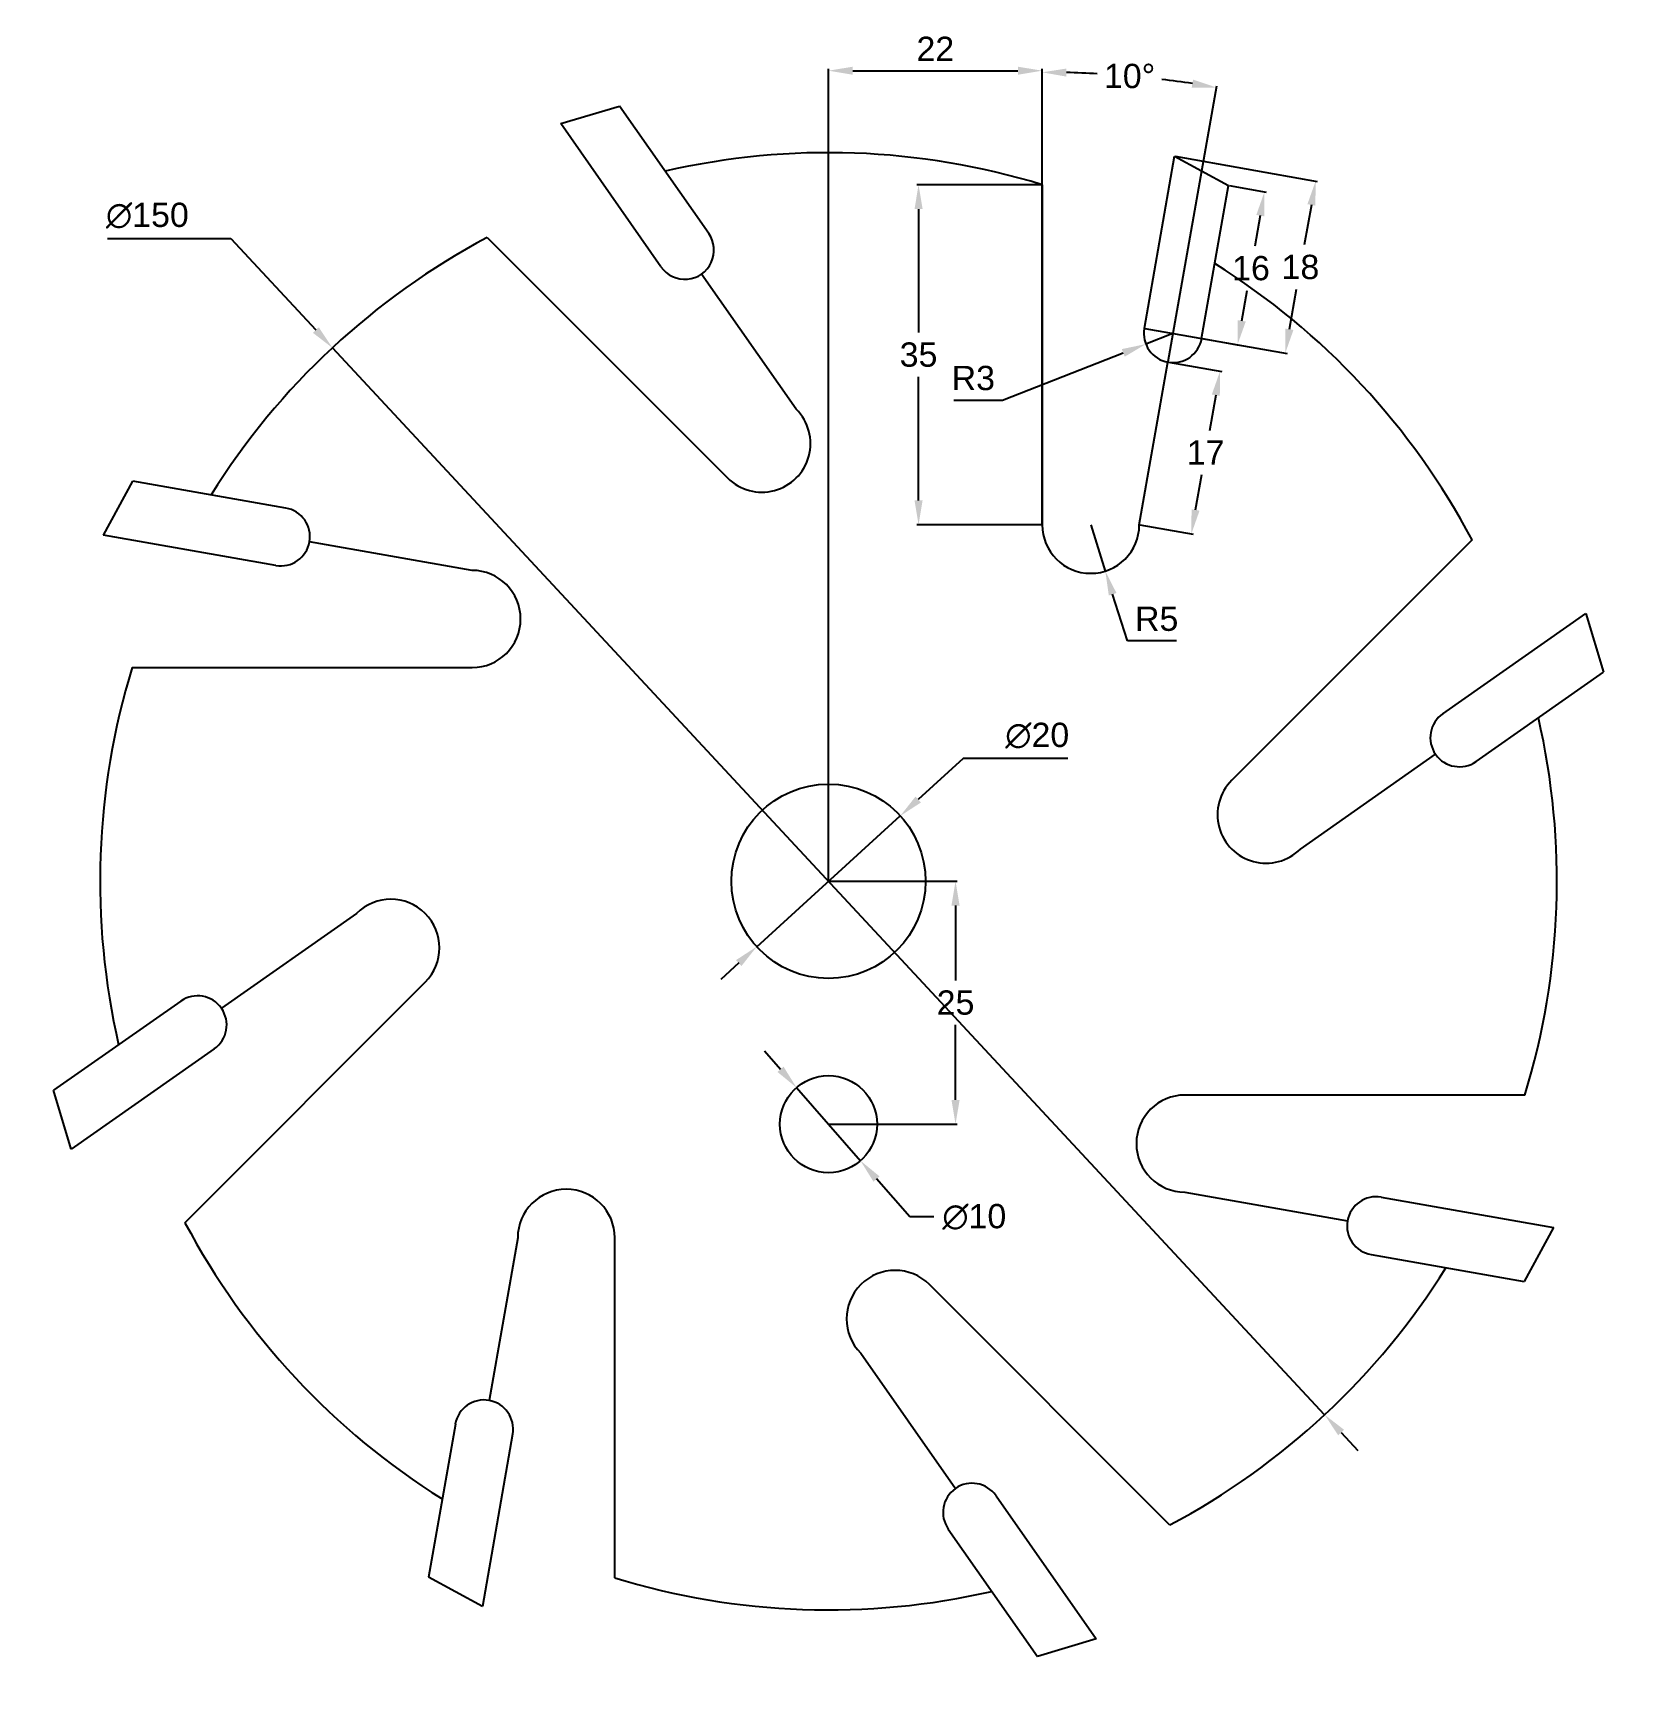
# Model space of a CAD drawing. Header units: millimetres. Extents: x -82 to 82, y -82 to 87.
import ezdxf

# ---------------------------------------------------------------- set-up
doc = ezdxf.new("R2010")
doc.units = ezdxf.units.MM
doc.header["$MEASUREMENT"] = 0
doc.styles.get("Standard").update_dxf_attribs({"font": 'arial.ttf'})
doc.dimstyles.get("Standard").update_dxf_attribs({"dimtxt": 2.5, "dimasz": 2.5, "dimexe": 0.18, "dimexo": 0.0625, "dimgap": 1, "dimtad": 1, "dimtih": 1, "dimtoh": 1, "dimdec": 0, "dimzin": 0, "dimdsep": 46, "dimtxsty": 'Standard', "dimcen": 0, "dimadec": 0, "dimazin": 0, "dimtfac": 1, "dimtdec": 0, "dimtmove": 0, "dimatfit": 3, "dimfxl": 1, "dimtolj": 1, "dimtzin": 0, "dimarcsym": 0})

# ---------------------------------------------------------------- blocks, each defined once
blk = doc.blocks.new('*U1')
for p, q in [((0.92, 3.75), (4.04, 21.47)), ((4.04, 21.47), (9.6, 18.46)), ((-9.6, 18.53), (-9.6, -16.47)), ((6.82, 2.7), (9.6, 18.46)), ((0.4, -16.47), (3.35, 0.27))]:
    blk.add_line(p, q)
for centre, radius, start, end in [((3.87, 3.22), 3, 170, 350), ((-4.6, -16.47), 5, 180, 0)]:
    blk.add_arc(centre, radius, start, end)
blk = doc.blocks.new('*U2')
at = {"color": 0, "linetype": 'ByBlock', "lineweight": -2, "transparency": 16777216}
for p, rotation in [((-15.25, 59.95), 45), ((-53.17, 31.6), 90), ((59.95, 15.25), 315), ((-59.95, -15.25), 135), ((53.17, -31.6), 270), ((-31.6, -53.17), 180), ((15.25, -59.95), 225)]:
    blk.add_blockref('*U1', p, dxfattribs=dict(at, rotation=rotation))
blk.add_blockref('*U1', (31.6, 53.17), dxfattribs=at)
blk = doc.blocks.new('*D3')
at = {"color": 0, "lineweight": -2, "transparency": 16777216}
for p, q in [((-74.25, 66.17), (-61.55, 66.17)), ((-61.55, 66.17), (-52.78, 56.75)), ((51.08, -54.91), (-51.08, 54.91)), ((52.78, -56.75), (54.49, -58.58))]:
    blk.add_line(p, q, dxfattribs=at)
at = {"color": 0, "lineweight": 5, "transparency": 16777216}
for points in [[(-52.48, 57.03), (-53.09, 56.46), (-51.08, 54.91)], [(53.09, -56.46), (52.48, -57.03), (51.08, -54.91)]]:
    blk.add_solid(points, dxfattribs=at)
at = {"layer": 'Defpoints', "color": 0, "lineweight": 5, "transparency": 16777216}
for p in [(-51.08, 54.91), (51.08, -54.91)]:
    blk.add_point(p, dxfattribs=at)
at = {"color": 0, "transparency": 16777216, "insert": (-70.13, 68.52), "char_height": 2.5, "attachment_point": 5}
blk.add_mtext('\\A1;∅150', dxfattribs=at)
blk = doc.blocks.new('*D4')
at = {"color": 0, "lineweight": -2, "transparency": 16777216}
for p, q in [((13.88, 12.64), (9.24, 8.41)), ((24.64, 12.64), (13.88, 12.64)), ((-7.39, -6.73), (7.39, 6.73)), ((-9.24, -8.41), (-11.09, -10.1))]:
    blk.add_line(p, q, dxfattribs=at)
at = {"color": 0, "lineweight": 5, "transparency": 16777216}
for points in [[(8.96, 8.72), (9.52, 8.11), (7.39, 6.73)], [(-9.52, -8.11), (-8.96, -8.72), (-7.39, -6.73)]]:
    blk.add_solid(points, dxfattribs=at)
at = {"layer": 'Defpoints', "color": 0, "lineweight": 5, "transparency": 16777216}
for p in [(7.39, 6.73), (-7.39, -6.73)]:
    blk.add_point(p, dxfattribs=at)
at = {"color": 0, "transparency": 16777216, "insert": (21.49, 14.99), "char_height": 2.5, "attachment_point": 5}
blk.add_mtext('\\A1;∅20', dxfattribs=at)
blk = doc.blocks.new('*D5')
at = {"color": 0, "lineweight": -2, "transparency": 16777216}
for p, q in [((-4.94, -19.36), (-6.59, -17.48)), ((-3.29, -21.24), (3.29, -28.76)), ((8.36, -34.55), (4.94, -30.64)), ((10.86, -34.55), (8.36, -34.55))]:
    blk.add_line(p, q, dxfattribs=at)
at = {"color": 0, "lineweight": 5, "transparency": 16777216}
for points in [[(-4.63, -19.08), (-5.25, -19.63), (-3.29, -21.24)], [(5.25, -30.37), (4.63, -30.92), (3.29, -28.76)]]:
    blk.add_solid(points, dxfattribs=at)
at = {"layer": 'Defpoints', "color": 0, "lineweight": 5, "transparency": 16777216}
for p in [(-3.29, -21.24), (3.29, -28.76)]:
    blk.add_point(p, dxfattribs=at)
at = {"color": 0, "transparency": 16777216, "insert": (15.01, -34.55), "char_height": 2.5, "attachment_point": 5}
blk.add_mtext('\\A1;∅10', dxfattribs=at)
blk = doc.blocks.new('*D6')
at = {"color": 0, "lineweight": -2, "transparency": 16777216}
for p, q in [((21.94, 71.7), (9.09, 71.7)), ((9.27, 69.2), (9.27, 56.48)), ((9.27, 39.2), (9.27, 51.92)), ((21.94, 36.7), (9.09, 36.7))]:
    blk.add_line(p, q, dxfattribs=at)
at = {"color": 0, "lineweight": 5, "transparency": 16777216}
for points in [[(8.86, 69.2), (9.69, 69.2), (9.27, 71.7)], [(8.86, 39.2), (9.69, 39.2), (9.27, 36.7)]]:
    blk.add_solid(points, dxfattribs=at)
at = {"layer": 'Defpoints', "color": 0, "lineweight": 5, "transparency": 16777216}
for p in [(22, 71.7), (9.27, 36.7), (22, 36.7)]:
    blk.add_point(p, dxfattribs=at)
at = {"color": 0, "transparency": 16777216, "insert": (9.27, 54.2), "char_height": 2.5, "attachment_point": 5}
blk.add_mtext('\\A1;35', dxfattribs=at)
blk = doc.blocks.new('*D7')
at = {"color": 0, "lineweight": -2, "transparency": 16777216}
for p, q in [((35.01, 53.43), (40.49, 52.47)), ((39.88, 50.04), (39.23, 46.38)), ((37.79, 38.22), (38.44, 41.87)), ((32.06, 36.69), (37.54, 35.72))]:
    blk.add_line(p, q, dxfattribs=at)
at = {"color": 0, "lineweight": 5, "transparency": 16777216}
for points in [[(39.47, 50.11), (40.29, 49.96), (40.31, 52.5)], [(37.38, 38.29), (38.2, 38.15), (37.36, 35.76)]]:
    blk.add_solid(points, dxfattribs=at)
at = {"layer": 'Defpoints', "color": 0, "lineweight": 5, "transparency": 16777216}
for p in [(34.95, 53.44), (40.31, 52.5), (32, 36.7)]:
    blk.add_point(p, dxfattribs=at)
at = {"color": 0, "transparency": 16777216, "insert": (38.83, 44.13), "char_height": 2.5, "attachment_point": 5}
blk.add_mtext('\\A1;17', dxfattribs=at)
blk = doc.blocks.new('*D8')
at = {"color": 0, "lineweight": -2, "transparency": 16777216}
for p, q in [((41.27, 71.62), (45.07, 70.95)), ((44.46, 68.52), (43.9, 65.38)), ((42.55, 57.69), (43.1, 60.83)), ((38.49, 55.87), (42.29, 55.19))]:
    blk.add_line(p, q, dxfattribs=at)
at = {"color": 0, "lineweight": 5, "transparency": 16777216}
for points in [[(44.05, 68.59), (44.87, 68.45), (44.89, 70.98)], [(42.14, 57.76), (42.96, 57.62), (42.11, 55.23)]]:
    blk.add_solid(points, dxfattribs=at)
at = {"layer": 'Defpoints', "color": 0, "lineweight": 5, "transparency": 16777216}
for p in [(41.21, 71.63), (44.89, 70.98), (38.43, 55.88)]:
    blk.add_point(p, dxfattribs=at)
at = {"color": 0, "transparency": 16777216, "insert": (43.5, 63.1), "char_height": 2.5, "attachment_point": 5}
blk.add_mtext('\\A1;16', dxfattribs=at)
blk = doc.blocks.new('*D9')
at = {"color": 0, "lineweight": -2, "transparency": 16777216}
for p, q in [((35.71, 74.63), (50.33, 72.05)), ((49.72, 69.62), (48.99, 65.5)), ((47.46, 56.82), (48.19, 60.95)), ((32.58, 56.91), (47.21, 54.33))]:
    blk.add_line(p, q, dxfattribs=at)
at = {"color": 0, "lineweight": 5, "transparency": 16777216}
for points in [[(49.31, 69.7), (50.13, 69.55), (50.16, 72.09)], [(47.05, 56.89), (47.87, 56.75), (47.03, 54.36)]]:
    blk.add_solid(points, dxfattribs=at)
at = {"layer": 'Defpoints', "color": 0, "lineweight": 5, "transparency": 16777216}
for p in [(35.64, 74.64), (50.16, 72.09), (32.52, 56.92)]:
    blk.add_point(p, dxfattribs=at)
at = {"color": 0, "transparency": 16777216, "insert": (48.59, 63.22), "char_height": 2.5, "attachment_point": 5}
blk.add_mtext('\\A1;18', dxfattribs=at)
blk = doc.blocks.new('*D10')
at = {"color": 0, "lineweight": -2, "transparency": 16777216}
for p, q in [((27, 36.7), (28.5, 31.93)), ((30.77, 24.74), (29.25, 29.55)), ((35.82, 24.74), (30.77, 24.74))]:
    blk.add_line(p, q, dxfattribs=at)
at = {"color": 0, "lineweight": 5, "transparency": 16777216}
blk.add_solid([(29.65, 29.67), (28.86, 29.42), (28.5, 31.93)], dxfattribs=at)
at = {"layer": 'Defpoints', "color": 0, "lineweight": 5, "transparency": 16777216}
for p in [(27, 36.7), (28.5, 31.93)]:
    blk.add_point(p, dxfattribs=at)
at = {"color": 0, "transparency": 16777216, "insert": (33.79, 27.01), "char_height": 2.5, "attachment_point": 5}
blk.add_mtext('\\A1;R5', dxfattribs=at)
blk = doc.blocks.new('*D11')
at = {"color": 0, "lineweight": -2, "transparency": 16777216}
for p, q in [((35.47, 56.4), (32.68, 55.3)), ((17.93, 49.52), (30.35, 54.39)), ((12.9, 49.52), (17.93, 49.52))]:
    blk.add_line(p, q, dxfattribs=at)
at = {"color": 0, "lineweight": 5, "transparency": 16777216}
blk.add_solid([(30.2, 54.78), (30.5, 54), (32.68, 55.3)], dxfattribs=at)
at = {"layer": 'Defpoints', "color": 0, "lineweight": 5, "transparency": 16777216}
for p in [(35.47, 56.4), (32.68, 55.3)]:
    blk.add_point(p, dxfattribs=at)
at = {"color": 0, "transparency": 16777216, "insert": (14.91, 51.79), "char_height": 2.5, "attachment_point": 5}
blk.add_mtext('\\A1;R3', dxfattribs=at)
blk = doc.blocks.new('*D12')
at = {"color": 0, "lineweight": -2, "transparency": 16777216}
for p, q in [((22, 71.76), (22, 83.45)), ((34.96, 53.5), (39.97, 81.88))]:
    blk.add_line(p, q, dxfattribs=at)
for start, end in [(86.8546, 88.6131), (81.3869, 83.1402)]:
    blk.add_arc((22, -20.01), 103.29, start, end, dxfattribs=at)
at = {"color": 0, "lineweight": 5, "transparency": 16777216}
for points in [[(24.49, 82.83), (24.5, 83.66), (22, 83.27)], [(37.54, 82.52), (37.4, 81.7), (39.94, 81.71)]]:
    blk.add_solid(points, dxfattribs=at)
at = {"layer": 'Defpoints', "color": 0, "lineweight": 5, "transparency": 16777216}
for p in [(33.99, 82.58), (22, 71.7), (34.95, 53.44), (22, 36.7), (32, 36.7)]:
    blk.add_point(p, dxfattribs=at)
at = {"color": 0, "transparency": 16777216, "insert": (31, 82.88), "char_height": 2.5, "attachment_point": 5}
blk.add_mtext('\\A1;10°', dxfattribs=at)
blk = doc.blocks.new('*D13')
at = {"color": 0, "lineweight": -2, "transparency": 16777216}
for p, q in [((0, 0.06), (0, 83.62)), ((2.5, 83.44), (19.5, 83.44)), ((22, 36.76), (22, 83.62))]:
    blk.add_line(p, q, dxfattribs=at)
at = {"color": 0, "lineweight": 5, "transparency": 16777216}
for points in [[(2.5, 83.85), (2.5, 83.02), (0, 83.44)], [(19.5, 83.85), (19.5, 83.02), (22, 83.44)]]:
    blk.add_solid(points, dxfattribs=at)
at = {"layer": 'Defpoints', "color": 0, "lineweight": 5, "transparency": 16777216}
for p in [(22, 83.44), (22, 36.7), (0, 0)]:
    blk.add_point(p, dxfattribs=at)
at = {"color": 0, "transparency": 16777216, "insert": (11, 85.69), "char_height": 2.5, "attachment_point": 5}
blk.add_mtext('\\A1;22', dxfattribs=at)
blk = doc.blocks.new('*D14')
at = {"color": 0, "lineweight": -2, "transparency": 16777216}
for p, q in [((0.06, 0), (13.26, 0)), ((13.08, -2.5), (13.08, -10.22)), ((13.08, -22.5), (13.08, -14.78)), ((0.06, -25), (13.26, -25))]:
    blk.add_line(p, q, dxfattribs=at)
at = {"color": 0, "lineweight": 5, "transparency": 16777216}
for points in [[(12.66, -2.5), (13.5, -2.5), (13.08, 0)], [(12.66, -22.5), (13.5, -22.5), (13.08, -25)]]:
    blk.add_solid(points, dxfattribs=at)
at = {"layer": 'Defpoints', "color": 0, "lineweight": 5, "transparency": 16777216}
for p in [(0, 0), (0, -25), (13.08, -25)]:
    blk.add_point(p, dxfattribs=at)
at = {"color": 0, "transparency": 16777216, "insert": (13.08, -12.5), "char_height": 2.5, "attachment_point": 5}
blk.add_mtext('\\A1;25', dxfattribs=at)

msp = doc.modelspace()

# ---------------------------------------------------------------- linework, layer by layer
for centre, radius in [((0, 0), 10), ((0, -25), 5)]:
    msp.add_circle(centre, radius)
for start, end in [(72.9424, 102.9626), (117.9424, 147.9626), (27.9424, 57.9626), (162.9424, 192.9626), (342.9424, 12.9626), (207.9424, 237.9626), (297.9424, 327.9626), (252.9424, 282.9626)]:
    msp.add_arc((0, 0), 75, start, end)

# ---------------------------------------------------------------- block references
msp.add_blockref('*U2', (0, 0))

# ---------------------------------------------------------------- dimensions: what is measured, and where the dimension line sits
at = {"color": 143, "true_color": 0x7aafdf}
dim = msp.add_linear_dim(base=(22, 83.44), p1=(0, 0), p2=(22, 36.7), dimstyle='Standard', dxfattribs=at)
dim.commit()
dim.dimension.update_dxf_attribs({"geometry": '*D13', "text_midpoint": (11, 83.44), "dimtype": 160})
dim = msp.add_angular_dim_2l(base=(33.99, 82.58), line1=((32, 36.7), (34.95, 53.44)), line2=((22, 71.7), (22, 36.7)), dimstyle='Standard', dxfattribs=at)
dim.commit()
dim.dimension.update_dxf_attribs({"geometry": '*D12', "text_midpoint": (31, 82.88)})
for p1, p2, distance, picture, middle in [((32.52, 56.92), (35.64, 74.64), -14.74, '*D9', (48.59, 63.22)), ((38.43, 55.88), (41.21, 71.63), -3.74, '*D8', (43.5, 63.1)), ((32, 36.7), (34.95, 53.44), -5.44, '*D7', (38.83, 44.13))]:
    dim = msp.add_aligned_dim(p1=p1, p2=p2, distance=distance, dimstyle='Standard', dxfattribs=at)
    dim.commit()
    dim.dimension.update_dxf_attribs({"geometry": picture, "text_midpoint": middle})
for base, p1, p2, picture, middle in [((9.27, 36.7), (22, 71.7), (22, 36.7), '*D6', (9.27, 54.2)), ((13.08, -25), (0, 0), (0, -25), '*D14', (13.08, -12.5))]:
    dim = msp.add_linear_dim(base=base, p1=p1, p2=p2, angle=90, dimstyle='Standard', dxfattribs=at)
    dim.commit()
    dim.dimension.update_dxf_attribs({"geometry": picture, "text_midpoint": middle})
for p1, p2, picture, middle in [((51.08, -54.91), (-51.08, 54.91), '*D3', (-70.13, 66.17)), ((-7.39, -6.73), (7.39, 6.73), '*D4', (21.49, 12.64))]:
    dim = msp.add_diameter_dim_2p(p1=p1, p2=p2, dimstyle='Standard', dxfattribs=at)
    dim.commit()
    dim.dimension.update_dxf_attribs({"geometry": picture, "text_midpoint": middle, "dimtype": 163})
dim = msp.add_radius_dim(center=(35.47, 56.4), mpoint=(32.68, 55.3), dimstyle='Standard', dxfattribs=at)
dim.commit()
dim.dimension.update_dxf_attribs({"geometry": '*D11', "text_midpoint": (14.91, 49.52), "dimtype": 164})
dim = msp.add_radius_dim(center=(27, 36.7), mpoint=(28.5, 31.93), dimstyle='Standard', dxfattribs=at)
dim.commit()
dim.dimension.update_dxf_attribs({"geometry": '*D10', "text_midpoint": (33.79, 27.01)})
dim = msp.add_diameter_dim_2p(p1=(-3.29, -21.24), p2=(3.29, -28.76), dimstyle='Standard', dxfattribs=at)
dim.commit()
dim.dimension.update_dxf_attribs({"geometry": '*D5', "text_midpoint": (15.01, -34.55)})

doc.saveas('drawing.dxf')
